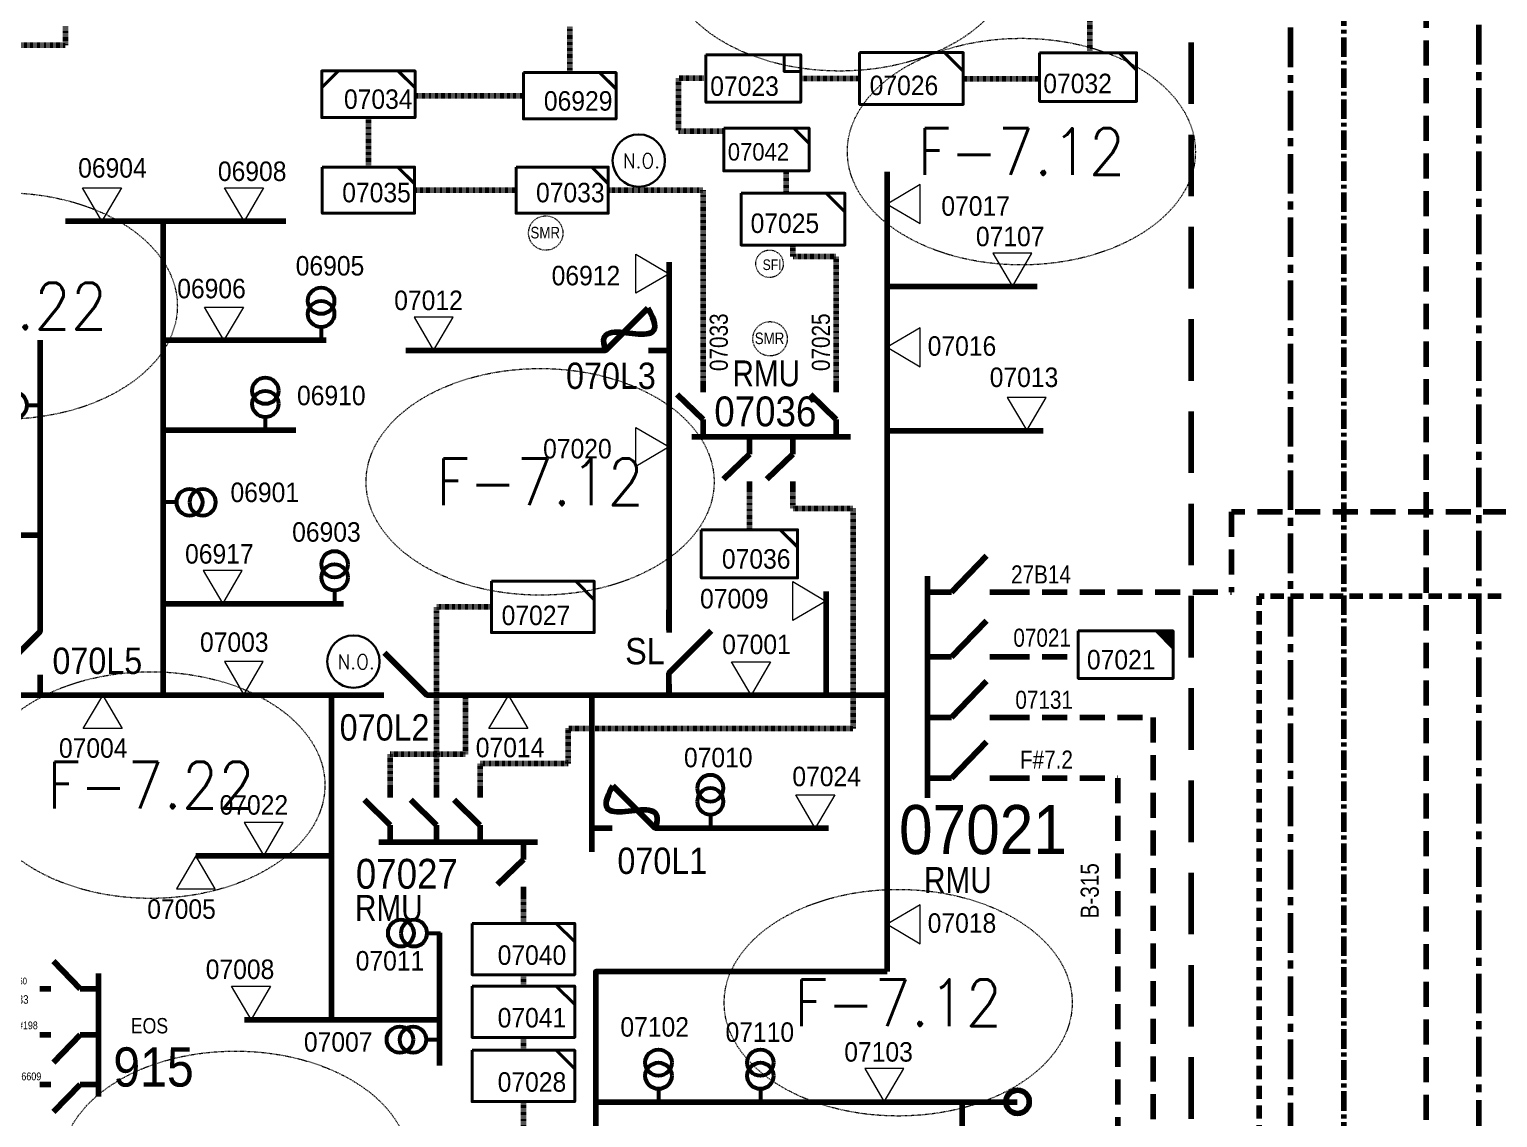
# Model space of a CAD drawing. Header units: metres. Extents: x 65984 to 144644, y -19036 to 23726.
# Drawn here: x 117383 to 117661.7, y 20547.2 to 20753.7 of the extents above; entities that cross this region are included whole.
import ezdxf
from ezdxf.enums import TextEntityAlignment as Align

# ---------------------------------------------------------------- set-up
doc = ezdxf.new("R2010")
doc.units = ezdxf.units.M
doc.header["$MEASUREMENT"] = 0
for name, pattern in [('( Center )', [2, 1.25, -0.25, 0.25, -0.25]), ('( Hidden )', [0.375, 0.25, -0.125]), ('DGN Style 3', [0.013877, 0, -0.013877]), ('HIDDEN2', [2381.25, 1587.5, -793.75])]:
    doc.linetypes.add(name, pattern=pattern)
doc.layers.get('0').update_dxf_attribs({"color": 95, "lineweight": 40})
for name, color, linetype, lineweight in [('d_eos', 111, 'Continuous', 40), ('d_eos no', 121, 'Continuous', 40), ('d_fco', 5, 'Continuous', 40), ('d_fco text', 95, 'Continuous', 40), ('d_oh branch', 94, 'Continuous', 40), ('d_switch', 95, 'Continuous', 40), ('d_tf', 1, 'Continuous', 40), ('d_tf no', 6, 'Continuous', 40), ('d_tf_200', 1, 'Continuous', 40), ('d_ug cable', 95, 'Continuous', 40), ('d_ug main line', 95, 'Continuous', 40), ('d_unit sub', 7, 'Continuous', 40), ('FDR  1  16', 234, 'Continuous', 40), ('fedr no', 95, 'Continuous', 40), ('Level 37', 7, 'Continuous', 0), ('O H MAIN FEEDER', 4, 'Continuous', 100), ('SW N O', 114, 'Continuous', 30)]:
    doc.layers.add(name, color=color, linetype=linetype, lineweight=lineweight)
doc.styles.add('Style-Arial', font='arial.ttf')
doc.styles.add('Style-ENGINEERING', font='ENGINEERING.shx')
doc.styles.add('Style-msdefault', font='msdefault.shx')
doc.styles.add('Style-STANDARD', font='STANDARD.shx')

# ---------------------------------------------------------------- blocks, each defined once
blk = doc.blocks.new('TF_8')
at = {"color": 0, "linetype": 'ByBlock', "lineweight": -2}
blk.add_line((6.3, 4.95), (9.9, 1.35), dxfattribs=at)
blk.add_3dface([(-10.1, 4.95), (9.9, 4.95), (9.9, -5.05), (-10.1, -5.05)], dxfattribs=at)
blk = doc.blocks.new('exist.us-1000kva')
at = {"color": 0, "linetype": 'ByBlock', "lineweight": -2, "flags": 128}
blk.add_lwpolyline([(39.99, 12.92), (32.8, 20), (40, 20)], close=True, dxfattribs=at)
at = {"color": 0, "linetype": 'ByBlock', "lineweight": -2, "extrusion": (0, 0, -1)}
blk.add_solid([(-39.99, 12.92), (-32.8, 20), (-40, 20)], dxfattribs=at)
at = {"color": 0, "linetype": 'ByBlock', "lineweight": -2, "xscale": 2, "yscale": 2}
blk.add_blockref('TF_8', (20.2, 10.1), dxfattribs=at)
blk = doc.blocks.new('TFU_15')
at = {"layer": 'd_tf_200', "color": 194, "linetype": 'Continuous', "lineweight": 53}
blk.add_line((0, 10), (0, 0), dxfattribs=at)
at = {"layer": 'd_tf_200', "color": 194, "linetype": 'Continuous', "lineweight": 53, "extrusion": (0, 0, -1)}
for centre in [(0, 30), (0, 20)]:
    blk.add_circle(centre, 10, dxfattribs=at)
blk = doc.blocks.new('*U716')
at = {"layer": 'd_fco', "color": 194, "linetype": 'Continuous', "lineweight": 100}
blk.add_line((-4.02, 4.25), (-4.02, 8.12), dxfattribs=at)
at = {"layer": 'd_fco', "color": 194, "linetype": 'Continuous', "lineweight": 100, "flags": 128}
blk.add_lwpolyline([(-4.02, -8.09), (-4.02, -3.93), (4.01, 4.1)], dxfattribs=at)
blk = doc.blocks.new('*U1090')
at = {"layer": 'd_eos', "color": 7, "linetype": 'Continuous', "lineweight": 211, "ltscale": 0.541735}
for p, q in [((4.58, 7.09), (0.61, 11.17)), ((7.29, -8.86), (7.29, 9.35)), ((0.23, 7.09), (-1.41, 7.09)), ((7.29, 7.09), (4.58, 7.09)), ((0.23, 0.24), (-1.41, 0.24)), ((4.58, 0.24), (0.61, -3.84)), ((7.29, 0.24), (4.58, 0.24)), ((0.23, -7.08), (-1.41, -7.08)), ((4.58, -7.08), (0.61, -11.16)), ((7.29, -7.08), (4.58, -7.08))]:
    blk.add_line(p, q, dxfattribs=at)
at = {"layer": 'd_switch', "color": 21, "linetype": 'Continuous', "lineweight": 30, "style": 'Style-ENGINEERING', "width": 0.857143}
blk.add_text('B-360', height=1.014, dxfattribs=at).set_placement((-6.41, 8.75), align=Align.TOP_LEFT)
at = {"layer": 'd_switch', "color": 2, "linetype": 'Continuous', "lineweight": 30, "style": 'Style-ENGINEERING', "width": 0.857143}
for s, height, p in [('F-7.33', 1.264, (-7.27, 6.14)), ('ABS#198', 1.145, (-7.26, 2.24))]:
    blk.add_text(s, height=height, dxfattribs=at).set_placement(p, align=Align.TOP_LEFT)
at = {"layer": 'd_switch', "color": 21, "linetype": 'Continuous', "lineweight": 30, "style": 'Style-ENGINEERING', "width": 0.857143}
blk.add_text('06609', height=1.16, rotation=0.0004, dxfattribs=at).set_placement((-1.19, -5.32), align=Align.TOP_RIGHT)
blk = doc.blocks.new('*U892')
at = {"layer": 'SW N O', "color": 3}
blk.add_circle((0, 0.01), 16.84, dxfattribs=at)
at = {"layer": 'SW N O', "color": 3, "style": 'Style-STANDARD'}
blk.add_text('N.O.', height=9.6, dxfattribs=at).set_placement((1.68, -0.17), align=Align.MIDDLE_CENTER)
blk = doc.blocks.new('TFU_159')
at = {"layer": 'd_tf_200', "color": 21, "linetype": 'Continuous', "lineweight": 53}
blk.add_line((0, 10), (0, 0), dxfattribs=at)
for centre in [(0, 30), (0, 20)]:
    blk.add_circle(centre, 10, dxfattribs=at)
blk = doc.blocks.new('*U1390')
at = {"layer": 'd_fco', "color": 21, "linetype": 'Continuous', "lineweight": 100}
blk.add_line((-4.6, 4.21), (-10.13, 4.21), dxfattribs=at)
at = {"layer": 'd_fco', "color": 21, "linetype": 'Continuous', "lineweight": 100, "flags": 128}
blk.add_lwpolyline([(13.02, 4.21), (7.07, 4.21), (-4.4, -7.26)], dxfattribs=at)
at = {"layer": 'd_fco', "color": 21, "linetype": 'Continuous', "lineweight": 100}
blk.add_open_spline([(-4.4, -7.26), (-13, 7.69), (11.58, -7.67), (7.07, 4.21)], degree=3, dxfattribs=at)
blk = doc.blocks.new('*U1391')
at = {"layer": 'd_fco', "color": 21, "linetype": 'Continuous', "lineweight": 100}
blk.add_line((-4.02, 4.25), (-4.02, 8.12), dxfattribs=at)
at = {"layer": 'd_fco', "color": 21, "linetype": 'Continuous', "lineweight": 100, "flags": 128}
blk.add_lwpolyline([(-4.02, -8.09), (-4.02, -3.93), (4.01, 4.1)], dxfattribs=at)
blk = doc.blocks.new('TF3')
at = {"color": 0, "linetype": 'ByBlock', "lineweight": -2}
for p, q in [((11.3, 9), (18.3, 9)), ((18.3, 9), (18.3, 2))]:
    blk.add_line(p, q, dxfattribs=at)
at = {"color": 0, "linetype": 'ByBlock', "lineweight": -2, "flags": 128}
blk.add_lwpolyline([(18.3, 2), (11.3, 2), (11.3, 9)], dxfattribs=at)
at = {"color": 0, "linetype": 'ByBlock', "lineweight": -2}
blk.add_3dface([(-21.7, 9), (18.3, 9), (18.3, -11), (-21.7, -11)], dxfattribs=at)
blk = doc.blocks.new('TRA1_122')
at = {"layer": 'd_tf', "color": 194, "linetype": 'Continuous', "lineweight": 0, "ltscale": 0.000310273, "flags": 128}
blk.add_lwpolyline([(10, -16.98), (0, 0.02), (-10, -16.98)], close=True, dxfattribs=at)
blk = doc.blocks.new('TRA1_121')
at = {"layer": 'd_tf', "color": 194, "linetype": 'Continuous', "lineweight": 0, "ltscale": 0.000310273, "xscale": 1.000046566207833, "yscale": 1.000046566207833, "zscale": 1.000046566207833, "rotation": 180}
blk.add_blockref('TRA1_122', (0, 0), dxfattribs=at)
blk = doc.blocks.new('TRA1_124')
at = {"layer": 'd_tf', "color": 194, "linetype": 'Continuous', "lineweight": 0, "ltscale": 0.000310146, "flags": 128}
blk.add_lwpolyline([(10, -17.02), (0, -0.02), (-10, -17.02)], close=True, dxfattribs=at)
blk = doc.blocks.new('TRA1_123')
at = {"layer": 'd_tf', "color": 194, "linetype": 'Continuous', "lineweight": 0, "ltscale": 0.000310146, "xscale": 1.000046566207834, "yscale": 1.000046566207834, "zscale": 1.000046566207834, "rotation": 180}
blk.add_blockref('TRA1_124', (0, 0), dxfattribs=at)
blk = doc.blocks.new('*U2245')
at = {"layer": 'd_unit sub', "color": 194, "linetype": 'Continuous', "lineweight": 40, "flags": 128}
for points in [[(-9.48, 1.38), (-6.07, 4.73), (-9.48, 4.73)], [(9.49, 1.32), (6.02, 4.73), (9.5, 4.73)]]:
    blk.add_lwpolyline(points, close=True, dxfattribs=at)
at = {"layer": 'd_unit sub', "color": 194, "linetype": 'Continuous', "lineweight": 40, "xscale": 0.9486633457507598, "yscale": 0.9486633457507598, "zscale": 0.4575487379162009, "rotation": 359.9999999999999}
blk.add_blockref('TF_8', (0.1, 0.04), dxfattribs=at)
blk = doc.blocks.new('*U2331')
at = {"layer": 'd_unit sub', "color": 194, "linetype": 'Continuous', "lineweight": 40, "extrusion": (0, 0, -1), "flags": 128}
blk.add_lwpolyline([(8.52, 1.25), (5.45, 4.27), (8.52, 4.27)], close=True, dxfattribs=at)
at = {"layer": 'd_unit sub', "color": 194, "linetype": 'Continuous', "lineweight": 40, "extrusion": (0, 0, -1), "xscale": 0.8535245333131425, "yscale": 0.8535245333131425, "zscale": 0.4159640434897715}
blk.add_blockref('TF_8', (0.07, 0.05), dxfattribs=at)
blk = doc.blocks.new('*U1610')
at = {"layer": 'd_unit sub', "color": 194, "linetype": 'Continuous', "lineweight": 40, "flags": 128}
blk.add_lwpolyline([(8.54, 1.24), (5.47, 4.26), (8.54, 4.26)], close=True, dxfattribs=at)
at = {"layer": 'd_unit sub', "color": 194, "linetype": 'Continuous', "lineweight": 40, "xscale": 0.8535245333131425, "yscale": 0.8535245333131425, "zscale": 0.4142392617176548, "rotation": 359.9999999999999}
blk.add_blockref('TF_8', (0.09, 0.03), dxfattribs=at)
blk = doc.blocks.new('TRA1_1364')
at = {"layer": 'd_tf', "color": 21, "linetype": 'Continuous', "lineweight": 0, "ltscale": 0.000310146, "flags": 128}
blk.add_lwpolyline([(10, -17.02), (0, -0.02), (-10, -17.02)], close=True, dxfattribs=at)
blk = doc.blocks.new('TRA1_1363')
at = {"layer": 'd_tf', "color": 21, "linetype": 'Continuous', "lineweight": 0, "ltscale": 0.000310146, "xscale": 1.000046566207834, "yscale": 1.000046566207834, "zscale": 1.000046566207834, "rotation": 180}
blk.add_blockref('TRA1_1364', (0, 0), dxfattribs=at)
blk = doc.blocks.new('TRA1_1362')
at = {"layer": 'd_tf', "color": 21, "linetype": 'Continuous', "lineweight": 0, "ltscale": 0.000310273, "flags": 128}
blk.add_lwpolyline([(10.06, -16.98), (0.06, 0.02), (-9.94, -16.98)], close=True, dxfattribs=at)
blk = doc.blocks.new('TRA1_1361')
at = {"layer": 'd_tf', "color": 21, "linetype": 'Continuous', "lineweight": 0, "ltscale": 0.000310273, "xscale": 1.000046566207833, "yscale": 1.000046566207833, "zscale": 1.000046566207833, "rotation": 180}
blk.add_blockref('TRA1_1362', (0, 0), dxfattribs=at)
blk = doc.blocks.new('*U3254')
at = {"layer": 'd_unit sub', "color": 21, "linetype": 'Continuous', "lineweight": 40, "flags": 128}
blk.add_lwpolyline([(8.54, 1.24), (5.47, 4.26), (8.54, 4.26)], close=True, dxfattribs=at)
at = {"layer": 'd_unit sub', "color": 21, "linetype": 'Continuous', "lineweight": 40, "xscale": 0.8535245333131424, "yscale": 0.8535245333131424, "zscale": 0.3984242230996302, "rotation": 359.9999999999999}
blk.add_blockref('TF_8', (0.09, 0.03), dxfattribs=at)
blk = doc.blocks.new('TRA1_1366')
at = {"layer": 'd_tf', "color": 21, "linetype": 'Continuous', "lineweight": 0, "ltscale": 0.000339729, "flags": 128}
blk.add_lwpolyline([(10, -16.98), (0, 0.02), (-10, -16.98)], close=True, dxfattribs=at)
blk = doc.blocks.new('TRA1_1365')
at = {"layer": 'd_tf', "color": 21, "linetype": 'Continuous', "lineweight": 0, "ltscale": 0.000339729, "xscale": 1.000046566207833, "yscale": 1.000046566207833, "zscale": 1.000046566207833, "rotation": 180}
blk.add_blockref('TRA1_1366', (0, 0), dxfattribs=at)
blk = doc.blocks.new('*U3293')
at = {"layer": 'd_unit sub', "color": 21, "linetype": 'Continuous', "lineweight": 40, "flags": 128}
blk.add_lwpolyline([(8.52, 1.25), (5.45, 4.27), (8.53, 4.27)], close=True, dxfattribs=at)
at = {"layer": 'd_unit sub', "color": 21, "linetype": 'Continuous', "lineweight": 40, "xscale": 0.8535245333131424, "yscale": 0.8535245333131424, "zscale": 0.3956178114202579, "rotation": 359.9999999999999}
blk.add_blockref('TF_8', (0.08, 0.05), dxfattribs=at)
blk = doc.blocks.new('*U3256')
at = {"layer": 'd_unit sub', "color": 2, "linetype": 'Continuous', "lineweight": 40, "extrusion": (0, 0, -1), "flags": 128}
blk.add_lwpolyline([(8.52, 1.25), (5.45, 4.27), (8.52, 4.27)], close=True, dxfattribs=at)
at = {"layer": 'd_unit sub', "color": 2, "linetype": 'Continuous', "lineweight": 40, "extrusion": (0, 0, -1), "xscale": 0.8535245333131425, "yscale": 0.8535245333131425, "zscale": 0.4159640434897715}
blk.add_blockref('TF_8', (0.07, 0.05), dxfattribs=at)

msp = doc.modelspace()

# ---------------------------------------------------------------- linework, layer by layer
at = {"layer": 'd_eos', "color": 2, "linetype": 'Continuous', "lineweight": 211, "ltscale": 0.507069}
for p, q in [((117510.86, 20684.88), (117510.86, 20686.86)), ((117536.14, 20684.88), (117536.14, 20686.86)), ((117510.86, 20679.66), (117505.95, 20684.42)), ((117536.14, 20679.66), (117531.22, 20684.42)), ((117510.86, 20676.4), (117510.86, 20679.66)), ((117536.14, 20676.39), (117536.14, 20679.66)), ((117508.72, 20676.4), (117538.83, 20676.4)), ((117519.67, 20676.4), (117519.67, 20673.13)), ((117527.9, 20676.4), (117527.9, 20673.13)), ((117519.67, 20673.13), (117514.76, 20668.37)), ((117527.9, 20673.13), (117522.99, 20668.37)), ((117519.67, 20667.91), (117519.67, 20665.93)), ((117527.9, 20667.91), (117527.9, 20665.93))]:
    msp.add_line(p, q, dxfattribs=at)
at = {"layer": 'd_eos', "color": 7, "linetype": 'Continuous', "lineweight": 211, "ltscale": 0.625574}
for p, q in [((117558.01, 20646.95), (117564.67, 20653.81)), ((117553.46, 20649.95), (117553.46, 20607.88)), ((117553.46, 20646.95), (117558.01, 20646.95)), ((117565.31, 20646.95), (117568.08, 20646.95)), ((117558.01, 20634.65), (117564.67, 20641.51)), ((117553.46, 20634.65), (117558.01, 20634.65)), ((117565.31, 20634.65), (117568.08, 20634.65)), ((117558.01, 20623.15), (117564.68, 20630.01)), ((117553.46, 20623.15), (117558.01, 20623.15)), ((117565.31, 20623.15), (117568.08, 20623.15)), ((117558.01, 20611.65), (117564.67, 20618.51)), ((117553.46, 20611.65), (117558.01, 20611.65)), ((117565.31, 20611.64), (117568.08, 20611.64))]:
    msp.add_line(p, q, dxfattribs=at)
at = {"layer": 'd_eos', "color": 7, "linetype": 'Continuous', "lineweight": 211, "ltscale": 0.507069}
for p, q in [((117451.49, 20602.73), (117446.57, 20607.5)), ((117451.49, 20607.95), (117451.49, 20609.93)), ((117460.29, 20602.73), (117455.38, 20607.5)), ((117460.29, 20607.95), (117460.29, 20609.94)), ((117468.52, 20602.73), (117463.61, 20607.5)), ((117468.53, 20607.95), (117468.53, 20609.93)), ((117451.49, 20599.47), (117451.49, 20602.73)), ((117460.29, 20599.47), (117460.29, 20602.73)), ((117468.53, 20599.47), (117468.53, 20602.73)), ((117449.34, 20599.47), (117479.45, 20599.47)), ((117476.76, 20599.47), (117476.76, 20596.21)), ((117476.76, 20596.21), (117471.85, 20591.44)), ((117476.76, 20590.99), (117476.76, 20589.01))]:
    msp.add_line(p, q, dxfattribs=at)
at = {"layer": 'd_oh branch', "color": 21, "linetype": 'Continuous', "lineweight": 211}
for p, q in [((117545.77, 20574.93), (117545.77, 20726.64)), ((117545.77, 20627.39), (117459.72, 20627.39))]:
    msp.add_line(p, q, dxfattribs=at)
at = {"layer": 'd_oh branch', "color": 194, "linetype": 'Continuous', "lineweight": 100}
for p, q in [((117431.69, 20717.33), (117389.86, 20717.33)), ((117408.39, 20717.33), (117408.39, 20627.39)), ((117439.35, 20694.71), (117408.39, 20694.71)), ((117433.57, 20677.63), (117408.39, 20677.63)), ((117442.62, 20644.72), (117408.39, 20644.72)), ((117440.35, 20627.39), (117440.35, 20565.78)), ((117414.59, 20596.93), (117440.35, 20596.93)), ((117460.82, 20582.3), (117460.82, 20557.11)), ((117460.82, 20565.78), (117423.84, 20565.78))]:
    msp.add_line(p, q, dxfattribs=at)
at = {"layer": 'd_oh branch', "color": 21, "linetype": 'Continuous', "lineweight": 100}
for p, q in [((117504.4, 20709.5), (117504.4, 20639.29)), ((117545.77, 20704.92), (117574.27, 20704.92)), ((117454.45, 20692.79), (117491.21, 20692.79)), ((117545.77, 20677.56), (117575.4, 20677.56)), ((117534.19, 20647.02), (117534.19, 20627.39)), ((117489.73, 20627.39), (117489.73, 20597.67)), ((117504.4, 20629.47), (117504.4, 20627.39)), ((117504.86, 20602.17), (117534.69, 20602.17)), ((117490.5, 20493.34), (117490.5, 20550.17)), ((117560.01, 20550.17), (117560.01, 20522.5))]:
    msp.add_line(p, q, dxfattribs=at)
at = {"layer": 'd_oh branch', "color": 194, "linetype": 'Continuous', "lineweight": 211}
for p, q in [((117385.03, 20694.71), (117385.03, 20643.6)), ((117381.45, 20657.73), (117385.03, 20657.73)), ((117447.18, 20627.39), (117363.97, 20627.39))]:
    msp.add_line(p, q, dxfattribs=at)
at = {"layer": 'd_oh branch', "color": 21, "linetype": 'Continuous', "lineweight": 211, "flags": 128}
msp.add_lwpolyline([(117490.5, 20549.33), (117490.5, 20574.93), (117545.77, 20574.93)], dxfattribs=at)
at = {"layer": 'd_ug cable', "color": 18, "linetype": 'DGN Style 3', "lineweight": 100}
msp.add_line((117584.29, 20774.29), (117584.29, 20749.23), dxfattribs=at)
at = {"layer": 'd_ug cable', "color": 194, "linetype": 'DGN Style 3', "lineweight": 100}
for p, q in [((117485.55, 20745.49), (117485.55, 20754.23)), ((117447.35, 20727.56), (117447.35, 20736.95))]:
    msp.add_line(p, q, dxfattribs=at)
at = {"layer": 'd_ug cable', "color": 21, "linetype": 'DGN Style 3', "lineweight": 100}
for p, q in [((117540.55, 20744.37), (117529.39, 20744.37)), ((117506.21, 20734.38), (117514.79, 20734.38)), ((117526.6, 20726.86), (117526.6, 20722.61)), ((117519.67, 20665.93), (117519.67, 20658.77))]:
    msp.add_line(p, q, dxfattribs=at)
at = {"layer": 'd_ug cable', "color": 172, "linetype": 'HIDDEN2', "lineweight": 158, "ltscale": 0.003}
msp.add_line((117568.08, 20646.95), (117611.15, 20646.95), dxfattribs=at)
at = {"layer": 'd_ug cable', "color": 1, "linetype": 'HIDDEN2', "lineweight": 158, "ltscale": 0.003}
msp.add_lwpolyline([(117568.15, 20810.73), (117568.15, 20794.46), (117648.12, 20794.46), (117648.12, 20180.76)], dxfattribs=at)
at = {"layer": 'd_ug cable', "color": 194, "linetype": 'DGN Style 3', "lineweight": 100, "flags": 128}
for points in [[(117320.28, 20750.67), (117389.84, 20750.67), (117389.84, 20754.23)], [(117456.35, 20741.09), (117476.76, 20741.09)], [(117456.1, 20723.18), (117475.36, 20723.18)]]:
    msp.add_lwpolyline(points, dxfattribs=at)
at = {"layer": 'd_ug cable', "color": 21, "linetype": 'DGN Style 3', "lineweight": 100, "flags": 128}
for points in [[(117511.22, 20744.46), (117506.21, 20744.46), (117506.21, 20736.96), (117506.21, 20734.59)], [(117560.22, 20744.31), (117574.73, 20744.31)], [(117492.88, 20723.18), (117510.86, 20723.18), (117510.86, 20686.86)], [(117536.14, 20686.86), (117536.14, 20686.86), (117536.14, 20710.6), (117527.89, 20710.6), (117527.89, 20712.72)], [(117527.9, 20665.93), (117527.9, 20662.77), (117539.34, 20662.77), (117539.34, 20621.03), (117485.24, 20621.03), (117485.24, 20614.41), (117468.53, 20614.41), (117468.53, 20609.93)], [(117460.29, 20609.94), (117460.29, 20609.94), (117460.29, 20644.12), (117470.69, 20644.12)], [(117451.49, 20609.93), (117451.49, 20616.19), (117465.8, 20616.19), (117465.8, 20627.39)], [(117476.76, 20584.08), (117476.76, 20589.01)], [(117476.76, 20572.2), (117476.76, 20574.34)], [(117476.76, 20559.99), (117476.76, 20562.46)], [(117476.76, 20550.27), (117476.76, 20475.5), (117485.29, 20475.5), (117485.29, 20472.44)]]:
    msp.add_lwpolyline(points, dxfattribs=at)
at = {"layer": 'd_ug cable', "color": 172, "linetype": 'HIDDEN2', "lineweight": 158, "ltscale": 0.003}
for points in [[(117713.71, 20662.18), (117611.15, 20662.18), (117611.15, 20646.95)], [(117568.08, 20634.65), (117582.07, 20634.65)], [(117568.08, 20623.15), (117596.31, 20623.15), (117596.31, 20430.31)], [(117568.08, 20611.64), (117589.56, 20611.64), (117589.56, 20202.69), (117634.48, 20202.69), (117634.48, 19721.53), (114270.84, 19721.53), (114270.84, 20131.51)]]:
    msp.add_lwpolyline(points, dxfattribs=at)
at = {"layer": 'd_ug cable', "color": 11, "linetype": '( Hidden )', "lineweight": 158, "ltscale": 10, "flags": 128}
msp.add_lwpolyline([(117522.13, 20277.58), (117616.41, 20277.58), (117616.41, 20646.14), (117747.23, 20646.14), (117747.23, 20627.72)], dxfattribs=at)
at = {"layer": 'd_ug cable', "color": 2, "linetype": 'DGN Style 3', "lineweight": 13}
for centre, radius in [((117481, 20715.05), 3.26), ((117523.47, 20709.22), 2.61), ((117523.57, 20694.99), 3.26)]:
    msp.add_circle(centre, radius, dxfattribs=at)
at = {"layer": 'd_ug main line', "color": 194, "linetype": 'HIDDEN2', "lineweight": 140, "ltscale": 0.00735}
msp.add_lwpolyline([(117493.72, 20319.49), (117603.51, 20319.49), (117603.51, 20909.93), (117892.9, 20909.93), (117892.9, 20840.71), (117902.45, 20840.71)], dxfattribs=at)
at = {"layer": 'd_ug main line', "color": 234, "linetype": '( Center )', "lineweight": 200, "ltscale": 2.94, "flags": 128}
msp.add_lwpolyline([(117755.3, 20788.06), (117632.45, 20788.06), (117632.45, 20519.02), (117548.61, 20519.02)], dxfattribs=at)
at = {"layer": 'FDR  1  16', "color": 157, "linetype": '( Center )', "lineweight": 158, "ltscale": 6, "flags": 128}
msp.add_lwpolyline([(117622.32, 20050.53), (117622.32, 20980.92), (117682.72, 20980.92)], dxfattribs=at)
at = {"layer": 'FDR  1  16', "color": 194, "linetype": '( Center )', "lineweight": 106, "ltscale": 6, "flags": 128}
msp.add_lwpolyline([(117396.03, 20859.49), (117396.03, 20873.97), (117658.12, 20873.97), (117658.12, 20170.28)], dxfattribs=at)
at = {"layer": 'fedr no', "color": 82, "linetype": 'DGN Style 3', "lineweight": 13, "true_color": 0x1dc70e}
for centre in [(117536.81, 20767.28), (117571.27, 20730.5), (117378.06, 20701.21), (117479.93, 20667.85), (117406.06, 20610.32), (117547.89, 20569.04), (117422.11, 20538.36)]:
    msp.add_ellipse(centre, major_axis=(33.02, 0), ratio=0.651175, dxfattribs=at)
at = {"layer": 'O H MAIN FEEDER', "color": 21, "lineweight": 211, "ltscale": 0.488306}
msp.add_line((117570.5, 20550.17), (117490.5, 20550.17), dxfattribs=at)
msp.add_circle((117570.56, 20550.24), 2.21, dxfattribs=at)

# ---------------------------------------------------------------- block references
at = {"layer": 'd_eos', "color": 7, "linetype": 'Continuous', "lineweight": 211, "ltscale": 0.541735, "xscale": 1.279222185239202, "yscale": 1.279222185239202, "zscale": 1.279222185239202}
msp.add_blockref('*U1090', (117386.78, 20562.61), dxfattribs=at)
at = {"layer": 'd_fco', "color": 21, "linetype": 'Continuous', "lineweight": 100, "xscale": 0.7, "yscale": 0.7, "zscale": 0.7, "rotation": 180.0000000006}
msp.add_blockref('*U1390', (117497.31, 20695.74), dxfattribs=at)
at = {"layer": 'd_fco', "color": 194, "linetype": 'Continuous', "lineweight": 100, "rotation": 180}
msp.add_blockref('*U716', (117381.02, 20635.51), dxfattribs=at)
at = {"layer": 'd_fco', "color": 21, "linetype": 'Continuous', "lineweight": 100}
msp.add_blockref('*U1391', (117508.41, 20635.48), dxfattribs=at)
at = {"layer": 'd_fco', "color": 21, "linetype": 'Continuous', "lineweight": 100, "rotation": 90.00000000000001}
msp.add_blockref('*U1391', (117454.49, 20631.41), dxfattribs=at)
at = {"layer": 'd_fco', "color": 21, "linetype": 'Continuous', "lineweight": 100, "extrusion": (0, 0, -1), "xscale": 0.7, "yscale": 0.7, "zscale": 0.7, "rotation": 180.0000000006}
msp.add_blockref('*U1390', (-117496.83, 20605.12), dxfattribs=at)
at = {"layer": 'd_tf', "color": 194, "linetype": 'Continuous', "lineweight": 0, "ltscale": 0.000310273, "extrusion": (0, 0, -1), "xscale": 0.37, "yscale": 0.37, "zscale": 0.37, "rotation": 359.9999999999999}
for p in [(-117396.78, 20717.34), (-117423.76, 20717.34)]:
    msp.add_blockref('TRA1_121', p, dxfattribs=at)
at = {"layer": 'd_tf', "color": 21, "linetype": 'Continuous', "lineweight": 0, "ltscale": 0.000310273, "xscale": 0.37, "yscale": 0.37, "zscale": 0.37, "rotation": 269.9999999999999}
for p in [(117545.78, 20720.53), (117545.78, 20693.37), (117545.78, 20583.9)]:
    msp.add_blockref('TRA1_1361', p, dxfattribs=at)
at = {"layer": 'd_tf', "color": 21, "linetype": 'Continuous', "lineweight": 0, "ltscale": 0.000310273, "extrusion": (0, 0, -1), "xscale": 0.37, "yscale": 0.37, "zscale": 0.37}
for p, rotation in [((-117504.39, 20707.3), 269.9999999999999), ((-117504.39, 20674.44), 269.9999999999999), ((-117534.18, 20645.22), 269.9999999999999), ((-117519.96, 20627.4), 359.9999999999999), ((-117532.12, 20602.17), 359.9999999999999)]:
    msp.add_blockref('TRA1_1361', p, dxfattribs=dict(at, rotation=rotation))
at = {"layer": 'd_tf', "color": 21, "linetype": 'Continuous', "lineweight": 0, "ltscale": 0.000339729, "xscale": 0.37, "yscale": 0.37, "zscale": 0.37}
for p in [(117569.56, 20704.93), (117459.7, 20692.8), (117572.28, 20677.57)]:
    msp.add_blockref('TRA1_1365', p, dxfattribs=at)
at = {"layer": 'd_tf', "color": 194, "linetype": 'Continuous', "lineweight": 0, "ltscale": 0.000310273, "extrusion": (0, 0, -1), "xscale": 0.37, "yscale": 0.37, "zscale": 0.37}
msp.add_blockref('TRA1_121', (-117419.93, 20694.72), dxfattribs=at)
at = {"layer": 'd_tf', "color": 194, "linetype": 'Continuous', "lineweight": 0, "ltscale": 0.000310146, "xscale": 0.37, "yscale": 0.37, "zscale": 0.37}
for p, rotation in [((117419.71, 20644.71), 359.9999999999999), ((117414.59, 20596.94), 180.0000000004202)]:
    msp.add_blockref('TRA1_123', p, dxfattribs=dict(at, rotation=rotation))
msp.add_blockref('TRA1_123', (117423.7, 20627.46), dxfattribs=at)
at = {"layer": 'd_tf', "color": 194, "linetype": 'Continuous', "lineweight": 0, "ltscale": 0.000310146, "extrusion": (0, 0, -1), "xscale": 0.37, "yscale": 0.37, "zscale": 0.37}
for p, rotation in [((-117396.93, 20627.33), 180), ((-117425.07, 20565.87), 359.999999999134)]:
    msp.add_blockref('TRA1_123', p, dxfattribs=dict(at, rotation=rotation))
at = {"layer": 'd_tf', "color": 21, "linetype": 'Continuous', "lineweight": 0, "ltscale": 0.000310146, "extrusion": (0, 0, -1), "xscale": 0.37, "yscale": 0.37, "zscale": 0.37, "rotation": 180}
msp.add_blockref('TRA1_1363', (-117473.93, 20627.33), dxfattribs=at)
at = {"layer": 'd_tf', "color": 194, "linetype": 'Continuous', "lineweight": 0, "ltscale": 0.000310273, "xscale": 0.37, "yscale": 0.37, "zscale": 0.37, "rotation": 4.201701641767724e-10}
msp.add_blockref('TRA1_121', (117427.47, 20596.94), dxfattribs=at)
at = {"layer": 'd_tf', "color": 21, "linetype": 'Continuous', "lineweight": 0, "ltscale": 0.000310146, "xscale": 0.37, "yscale": 0.37, "zscale": 0.37}
msp.add_blockref('TRA1_1363', (117545.23, 20550.23), dxfattribs=at)
at = {"layer": 'd_tf_200', "color": 194, "linetype": 'Continuous', "lineweight": 53, "extrusion": (0, 0, -1), "xscale": 0.25, "yscale": 0.25, "zscale": 0.25}
for p, rotation in [((-117438.37, 20694.7), 359.9999999999998), ((-117427.78, 20677.63), 359.9999999999998), ((-117385.03, 20682.39), 269.9999999999998), ((-117440.93, 20644.72), 359.9999999999998), ((-117460.82, 20562.03), 269.9999999986983)]:
    msp.add_blockref('TFU_15', p, dxfattribs=dict(at, rotation=rotation))
at = {"layer": 'd_tf_200', "color": 194, "linetype": 'Continuous', "lineweight": 53, "xscale": 0.25, "yscale": 0.25, "zscale": 0.25}
for p, rotation in [((117408.39, 20663.97), 269.9999999999998), ((117461, 20582.24), 89.99999999885993)]:
    msp.add_blockref('TFU_15', p, dxfattribs=dict(at, rotation=rotation))
at = {"layer": 'd_tf_200', "color": 21, "linetype": 'Continuous', "lineweight": 53, "extrusion": (0, 0, -1), "xscale": 0.25, "yscale": 0.25, "zscale": 0.25, "rotation": 359.9999999999997}
msp.add_blockref('TFU_159', (-117512.24, 20602.23), dxfattribs=at)
at = {"layer": 'd_tf_200', "color": 21, "linetype": 'Continuous', "lineweight": 53, "xscale": 0.25, "yscale": 0.25, "zscale": 0.25, "rotation": 359.9999999999997}
for p in [(117502.4, 20550.17), (117521.73, 20550.17)]:
    msp.add_blockref('TFU_159', p, dxfattribs=at)
at = {"layer": 'd_unit sub', "color": 21, "linetype": 'Continuous', "lineweight": 40, "rotation": 359.9999999999999}
for name, p, xscale, yscale, zscale in [('TF3', (117521.16, 20744.82), 0.45, 0.45, 0.1300771388769227), ('TF_8', (117550.5, 20744.42), 0.9847738292708528, 0.9847738292708528, 0.4267622666565712), ('TF_8', (117522.97, 20730.94), 0.8095836238730761, 0.8095836238730761, 0.3111096923926405), ('TF_8', (117528.03, 20717.74), 0.9847738292708528, 0.9847738292708528, 0.4267622666565712), ('TF_8', (117480.54, 20644.17), 0.975181517452899, 0.975181517452899, 0.4267622666565712), ('TF_8', (117476.86, 20579.26), 0.9739188013379745, 0.9739188013379745, 0.4267622666565712), ('TF_8', (117476.86, 20567.38), 0.9739188013379745, 0.9739188013379745, 0.4267622666565712), ('TF_8', (117476.86, 20555.19), 0.9739188013379745, 0.9739188013379745, 0.4267622666565712)]:
    msp.add_blockref(name, p, dxfattribs=dict(at, xscale=xscale, yscale=yscale, zscale=zscale))
at = {"layer": 'd_unit sub', "color": 21, "linetype": 'Continuous', "lineweight": 40}
for name, p, xscale, yscale, zscale in [('*U3293', (117583.94, 20744.63), 1.078723592157051, 1.078723592157051, 1.078723592157051), ('*U3254', (117519.66, 20654.21), 1.071125302915768, 1.071125302915768, 1.071125302915768)]:
    msp.add_blockref(name, p, dxfattribs=dict(at, xscale=xscale, yscale=yscale, zscale=zscale))
at = {"layer": 'd_unit sub', "color": 194, "linetype": 'Continuous', "lineweight": 40}
for name, p, xscale, yscale, zscale in [('*U2245', (117447.34, 20741.39), 0.9327143346524361, 0.9327143346524361, 0.9327143346524361), ('*U1610', (117485.55, 20741.1), 1.030231332701274, 1.030231332701274, 1.030231332701274)]:
    msp.add_blockref(name, p, dxfattribs=dict(at, xscale=xscale, yscale=yscale, zscale=zscale))
at = {"layer": 'd_unit sub', "color": 194, "linetype": 'Continuous', "lineweight": 40, "extrusion": (0, 0, -1), "xscale": 1.025959511010151, "yscale": 1.025959511010151, "zscale": 1.025959511010151, "rotation": 359.9999999999999}
msp.add_blockref('*U2331', (-117447.36, 20723.18), dxfattribs=at)
at = {"layer": 'd_unit sub', "color": 2, "linetype": 'Continuous', "lineweight": 40, "extrusion": (0, 0, -1), "xscale": 1.025959511010151, "yscale": 1.025959511010151, "zscale": 1.025959511010151, "rotation": 359.9999999999999}
msp.add_blockref('*U3256', (-117484.13, 20723.18), dxfattribs=at)
at = {"layer": 'd_unit sub', "color": 172, "linetype": 'Continuous', "lineweight": 40, "xscale": 0.45, "yscale": 0.45, "zscale": 0.4267622666565712, "rotation": 359.9999999999999}
msp.add_blockref('exist.us-1000kva', (117582.07, 20630.56), dxfattribs=at)
at = {"layer": 'SW N O', "color": 3, "xscale": 0.2950694635422144, "yscale": 0.2950694635422144, "zscale": 0.2950694635422144}
for p in [(117498.66, 20728.8), (117444.51, 20633.75)]:
    msp.add_blockref('*U892', p, dxfattribs=at)

# ---------------------------------------------------------------- texts
at = {"layer": 'd_eos no', "color": 2, "linetype": 'Continuous', "lineweight": 140, "style": 'Style-Arial', "width": 0.88}
msp.add_text('07036', height=5.666, dxfattribs=at).set_placement((117512.99, 20684.05), align=Align.TOP_LEFT)
at = {"layer": 'd_eos no', "color": 7, "linetype": 'Continuous', "lineweight": 140, "style": 'Style-Arial', "width": 0.88}
for s, height, p in [('07021', 9.32, (117548.05, 20606.54)), ('07027', 5.666, (117444.96, 20596.33)), ('915', 7.445, (117398.93, 20560.57))]:
    msp.add_text(s, height=height, dxfattribs=at).set_placement(p, align=Align.TOP_LEFT)
at = {"layer": 'd_fco text', "color": 21, "linetype": 'Continuous', "lineweight": 80, "style": 'Style-msdefault', "width": 0.916667}
for s, p in [('070L3', (117501.89, 20690.47)), ('070L1', (117511.64, 20598.46))]:
    msp.add_text(s, height=4.998, dxfattribs=at).set_placement(p, align=Align.TOP_RIGHT)
for s, p in [('SL', (117496.08, 20638.23)), ('070L2', (117441.89, 20623.77))]:
    msp.add_text(s, height=4.998, dxfattribs=at).set_placement(p, align=Align.TOP_LEFT)
at = {"layer": 'd_fco text', "color": 194, "linetype": 'Continuous', "lineweight": 80, "style": 'Style-msdefault', "width": 0.916667}
msp.add_text('070L5', height=4.998, dxfattribs=at).set_placement((117387.38, 20636.4), align=Align.TOP_LEFT)
at = {"layer": 'd_switch', "color": 21, "linetype": 'Continuous', "lineweight": 30, "style": 'Style-ENGINEERING', "width": 0.857143}
for s, p in [('07033', (117512.12, 20699.8)), ('07025', (117531.5, 20699.8))]:
    msp.add_text(s, height=3.43, rotation=90, dxfattribs=at).set_placement(p, align=Align.TOP_RIGHT)
at = {"layer": 'd_switch', "color": 172, "linetype": 'Continuous', "lineweight": 30, "style": 'Style-ENGINEERING', "width": 0.857143}
for s, p in [('27B14', (117580.68, 20652)), ('07021', (117580.68, 20640)), ('07131', (117581.06, 20628.22)), ('F#7.2', (117581.05, 20616.88))]:
    msp.add_text(s, height=3.43, dxfattribs=at).set_placement(p, align=Align.TOP_RIGHT)
msp.add_text('B-315', height=3.43, rotation=90, dxfattribs=at).set_placement((117582.53, 20595.51), align=Align.TOP_RIGHT)
at = {"layer": 'd_tf no', "color": 21, "linetype": 'Continuous', "lineweight": 40, "style": 'Style-msdefault', "width": 0.945946}
for s, height, p in [('07023', 3.7, (117512.22, 20744.77)), ('07026', 3.7, (117542.48, 20744.91)), ('07032', 3.7, (117575.43, 20745.28)), ('07042', 3.307, (117515.55, 20732.11)), ('07025', 3.7, (117519.88, 20718.76)), ('07107', 3.7, (117562.64, 20716.25)), ('06912', 3.7, (117482.12, 20708.83)), ('07012', 3.7, (117452.24, 20704.13)), ('07016', 3.7, (117553.49, 20695.47)), ('07013', 3.7, (117565.26, 20689.54)), ('07020', 3.7, (117480.5, 20675.99)), ('07009', 3.7, (117510.29, 20647.54)), ('07027', 3.7, (117472.63, 20644.37)), ('07018', 3.7, (117553.49, 20586)), ('07102', 3.7, (117495.17, 20566.3)), ('07110', 3.7, (117515.12, 20565.31)), ('07103', 3.7, (117537.66, 20561.56))]:
    msp.add_text(s, height=height, dxfattribs=at).set_placement(p, align=Align.TOP_LEFT)
at = {"layer": 'd_tf no', "color": 194, "linetype": 'Continuous', "lineweight": 40, "style": 'Style-msdefault', "width": 0.945946}
for s, p in [('07034', (117455.72, 20742.3)), ('06929', (117493.66, 20741.97)), ('06904', (117405.27, 20729.26)), ('07035', (117455.39, 20724.58)), ('06905', (117446.56, 20710.69)), ('06910', (117446.81, 20686.08)), ('06901', (117434.18, 20667.71))]:
    msp.add_text(s, height=3.7, dxfattribs=at).set_placement(p, align=Align.TOP_RIGHT)
msp.add_text('06908', height=3.7, dxfattribs=at).set_placement((117431.79, 20724.92), align=Align.RIGHT)
at = {"layer": 'd_tf no', "color": 2, "linetype": 'Continuous', "lineweight": 40, "style": 'Style-msdefault', "width": 0.945946}
msp.add_text('07033', height=3.7, dxfattribs=at).set_placement((117492.17, 20724.58), align=Align.TOP_RIGHT)
at = {"layer": 'd_tf no', "color": 21, "linetype": 'Continuous', "lineweight": 40, "style": 'Style-msdefault', "width": 0.945946}
for s, p in [('07017', (117569.1, 20722.03)), ('07036', (117527.45, 20655.08)), ('07001', (117527.51, 20638.87)), ('07010', (117520.25, 20617.4)), ('07024', (117540.82, 20613.81)), ('07040', (117484.89, 20579.92)), ('07041', (117484.89, 20568.04)), ('07028', (117484.89, 20555.85))]:
    msp.add_text(s, height=3.7, dxfattribs=at).set_placement(p, align=Align.TOP_RIGHT)
at = {"layer": 'd_tf no', "color": 194, "linetype": 'Continuous', "lineweight": 40, "style": 'Style-msdefault', "width": 0.945946}
for s, p in [('06906', (117411.06, 20706.37)), ('06917', (117412.55, 20656.04)), ('07003', (117415.38, 20639.29)), ('07022', (117419.09, 20608.41)), ('07005', (117405.37, 20588.65)), ('07008', (117416.47, 20577.23)), ('07011', (117444.93, 20578.84))]:
    msp.add_text(s, height=3.7, dxfattribs=at).set_placement(p, align=Align.TOP_LEFT)
for s, p in [('06903', (117432.87, 20656.49)), ('07004', (117388.61, 20615.5))]:
    msp.add_text(s, height=3.7, dxfattribs=at).set_placement(p)
at = {"layer": 'd_tf no', "color": 172, "linetype": 'Continuous', "lineweight": 40, "style": 'Style-msdefault', "width": 0.945946}
msp.add_text('07021', height=3.7, dxfattribs=at).set_placement((117583.71, 20635.96), align=Align.TOP_LEFT)
at = {"layer": 'd_tf no', "color": 21, "linetype": 'Continuous', "lineweight": 40, "style": 'Style-msdefault', "width": 0.945946}
msp.add_text('07014', height=3.7, dxfattribs=at).set_placement((117467.72, 20615.6))
at = {"layer": 'd_tf no', "color": 194, "linetype": 'Continuous', "lineweight": 40, "style": 'Style-msdefault', "width": 0.945946}
msp.add_text('07007', height=3.7, rotation=0, dxfattribs=at).set_placement((117448.12, 20563.45), align=Align.TOP_RIGHT)
at = {"layer": 'fedr no', "color": 6, "linetype": 'Continuous', "lineweight": 40, "char_height": 8.852, "attachment_point": 5, "style": 'Style-STANDARD'}
for s, insert in [('F-7.12', (117571.27, 20730.5)), ('F-7.22', (117378.06, 20701.21)), ('F-7.12', (117479.93, 20667.85)), ('F-7.22', (117406.06, 20610.32)), ('F-7.12', (117547.89, 20569.04))]:
    msp.add_mtext(s, dxfattribs=dict(at, insert=insert))
at = {"layer": 'Level 37', "color": 1, "linetype": 'Continuous', "lineweight": 13, "style": 'Style-msdefault', "width": 0.86}
for s, height, p in [('SMR', 2.197, (117483.71, 20714.03)), ('SFI', 2.011, (117525.76, 20708.03)), ('SMR', 2.197, (117526.28, 20693.98))]:
    msp.add_text(s, height=height, rotation=359.9996, dxfattribs=at).set_placement(p, align=Align.RIGHT)
at = {"layer": 'Level 37', "color": 2, "linetype": 'Continuous', "lineweight": 100, "style": 'Style-msdefault', "width": 0.86}
msp.add_text('RMU', height=4.9, rotation=0.0004, dxfattribs=at).set_placement((117529.27, 20690.88), align=Align.TOP_RIGHT)
at = {"layer": 'Level 37', "color": 7, "linetype": 'Continuous', "lineweight": 100, "style": 'Style-msdefault', "width": 0.86}
for s, height, p in [('RMU', 4.9, (117565.63, 20594.77)), ('RMU', 4.9, (117457.63, 20589.47)), ('EOS', 2.916, (117409.33, 20566.13))]:
    msp.add_text(s, height=height, rotation=0.0004, dxfattribs=at).set_placement(p, align=Align.TOP_RIGHT)

doc.saveas('drawing.dxf')
